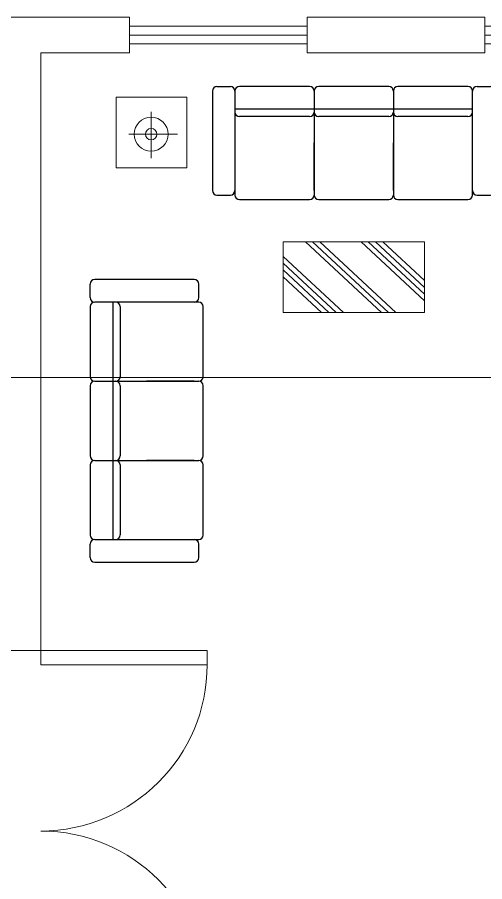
# Model space of a CAD drawing. Header units: inches. Extents: x 4 to 844, y 19 to 530.
# Drawn here: x 36.564 to 39.196, y 180.86 to 185.73 of the extents above; entities that cross this region are included whole.
import ezdxf

# ---------------------------------------------------------------- set-up
doc = ezdxf.new("R2010")
doc.units = ezdxf.units.IN
doc.header["$MEASUREMENT"] = 0
for name, color, linetype in [('8', 8, 'Continuous'), ('DIM', 7, 'Continuous'), ('DOOR', 2, 'Continuous'), ('FUR', 6, 'Continuous'), ('FURE', 6, 'Continuous')]:
    doc.layers.add(name, color=color, linetype=linetype)
doc.layers.add('EJES', color=2, linetype='Continuous', lineweight=100)

# ---------------------------------------------------------------- blocks, each defined once
blk = doc.blocks.new('SF3')
for p, q in [((-968, 800), (-872, 800)), ((-312, 800), (-808, 800)), ((248, 800), (-248, 800)), ((808, 800), (312, 800)), ((872, 800), (968, 800)), ((-1000, 768), (-1000, 64)), ((-840, 768), (-840, 32)), ((-280, 768), (-280, 32)), ((280, 768), (280, 32)), ((840, 32), (840, 768)), ((1000, 64), (1000, 768)), ((-280, 640), (-840, 640)), ((280, 640), (-280, 640)), ((840, 640), (280, 640)), ((-312, 586.7), (-808, 586.7)), ((248, 586.7), (-248, 586.7)), ((808, 586.7), (312, 586.7)), ((-280, 64), (-280, 401.7)), ((280, 64), (280, 401.7)), ((840, 64), (840, 401.7)), ((-968, 32), (-872, 32)), ((-248, 0), (248, 0)), ((312, 0), (808, 0)), ((872, 32), (968, 32)), ((-808, 0), (-312, 0))]:
    blk.add_line(p, q)
for centre, start, end in [((-968, 768), 90, 180), ((-872, 768), 0, 90), ((-808, 768), 90, 180), ((-312, 768), 0, 90), ((-248, 768), 90, 180), ((248, 768), 0, 90), ((312, 768), 90, 180), ((808, 768), 0, 90), ((872, 768), 90, 180), ((968, 768), 0, 90), ((-808, 618.7), 180, 270), ((-312, 618.7), 270, 0), ((-248, 618.7), 180, 270), ((248, 618.7), 270, 0), ((312, 618.7), 180, 270), ((808, 618.7), 270, 0), ((-968, 64), 180, 270), ((-872, 64), 270, 0), ((872, 64), 180, 270), ((968, 64), 270, 0), ((-808, 32), 180, 270), ((-312, 32), 270, 0), ((-248, 32), 180, 270), ((248, 32), 270, 0), ((312, 32), 180, 270), ((808, 32), 270, 0)]:
    blk.add_arc(centre, 32, start, end)
blk = doc.blocks.new('A$C2204297F')
at = {"layer": 'FUR'}
blk.add_blockref('SF3', (1000, 0), dxfattribs=at)

msp = doc.modelspace()

# ---------------------------------------------------------------- linework, layer by layer
at = {"color": 40, "lineweight": 0, "true_color": 0xf8d731}
for p, q in [((36.09592, 185.72995), (37.19592, 185.72995)), ((36.09592, 185.72995), (37.19592, 185.72995)), ((37.19592, 185.52995), (37.19592, 185.72995)), ((38.19592, 185.72995), (39.19592, 185.72995)), ((38.19592, 185.52995), (38.19592, 185.72995)), ((39.19592, 185.52995), (39.19592, 185.72995)), ((37.19592, 185.67995), (38.19592, 185.67995)), ((39.19592, 185.67995), (41.19592, 185.67995)), ((37.19592, 185.62995), (38.19592, 185.62995)), ((39.19592, 185.62995), (41.19592, 185.62995)), ((37.19592, 185.57995), (38.19592, 185.57995)), ((39.19592, 185.57995), (41.19592, 185.57995)), ((36.69592, 182.16192), (36.49592, 182.16192))]:
    msp.add_line(p, q, dxfattribs=at)
at = {"lineweight": 0}
for p, q in [((36.69592, 185.52995), (37.19592, 185.52995)), ((36.69592, 185.52995), (36.69592, 182.12995)), ((38.19592, 185.52995), (39.19592, 185.52995))]:
    msp.add_line(p, q, dxfattribs=at)
at = {"layer": '8', "lineweight": 0}
for p, q in [((38.18626, 184.4642), (38.61412, 184.06611)), ((38.22717, 184.4642), (38.65503, 184.06611)), ((38.26808, 184.4642), (38.69594, 184.06611)), ((38.49966, 184.4642), (38.8566, 184.1321)), ((38.54057, 184.4642), (38.8566, 184.17017)), ((38.58148, 184.4642), (38.8566, 184.20823)), ((38.62239, 184.4642), (38.8566, 184.24629)), ((38.06042, 184.38255), (38.40053, 184.06611)), ((38.06042, 184.34449), (38.35962, 184.06611)), ((38.06042, 184.30643), (38.31871, 184.06611)), ((38.06042, 184.26837), (38.2778, 184.06611))]:
    msp.add_line(p, q, dxfattribs=at)
at = {"layer": 'DIM', "lineweight": 0}
for p, q in [((37.31758, 185.19689), (37.31758, 184.93532)), ((37.19181, 185.07116), (37.46552, 185.07116))]:
    msp.add_line(p, q, dxfattribs=at)
for radius in [0.09572, 0.03202]:
    msp.add_circle((37.31758, 185.07116), radius, dxfattribs=at)
at = {"layer": 'DOOR', "lineweight": 0}
msp.add_lwpolyline([(36.69592, 182.16192), (37.63312, 182.16192), (37.63312, 182.08238), (36.69592, 182.08238)], close=True, dxfattribs=at)
for centre, start, end in [((36.69592, 182.08238), 270, 0), ((36.69592, 180.20798), 0, 90)]:
    msp.add_arc(centre, 0.9372, start, end, dxfattribs=at)
at = {"layer": 'EJES', "lineweight": 0}
msp.add_line((54.27351, 183.69993), (15.34874, 183.69993), dxfattribs=at)
at = {"layer": 'FUR', "lineweight": 0}
msp.add_lwpolyline([(37.51819, 184.88155), (37.51819, 185.27964), (37.1201, 185.27964), (37.1201, 184.88155)], close=True, dxfattribs=at)
at = {"layer": 'FURE', "lineweight": 0}
msp.add_lwpolyline([(38.06042, 184.4642), (38.06042, 184.06611), (38.8566, 184.06611), (38.8566, 184.4642)], close=True, dxfattribs=at)

# ---------------------------------------------------------------- block references
at = {"layer": 'FURE', "lineweight": 0, "xscale": 0.0007961743904370727, "yscale": 0.0007961743904370727, "zscale": 0.0007961743904370727}
msp.add_blockref('A$C2204297F', (37.66233, 184.70305), dxfattribs=at)
at = {"layer": 'FURE', "lineweight": 0, "xscale": 0.0007961743904370727, "yscale": 0.0007961743904370727, "zscale": 0.0007961743904370727, "rotation": 90}
msp.add_blockref('A$C2204297F', (37.61117, 182.66029), dxfattribs=at)

doc.saveas('drawing.dxf')
